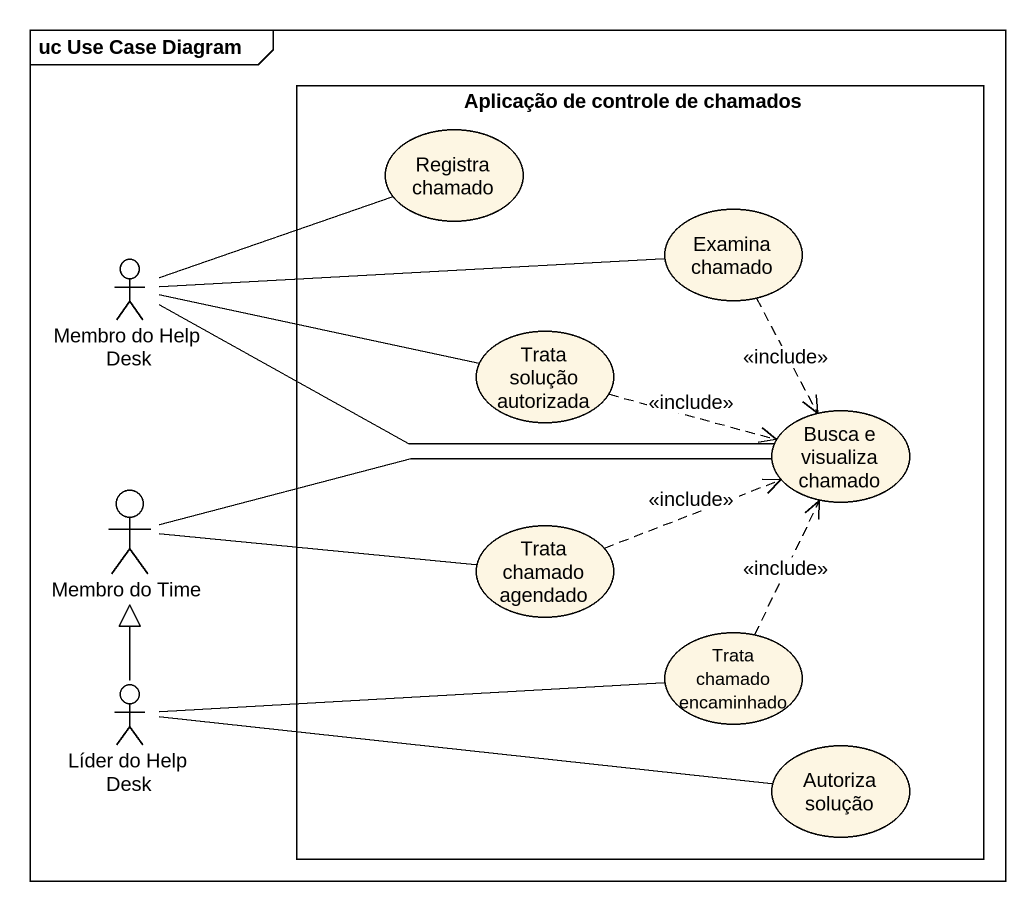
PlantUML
@startuml
mainframe uc Use Case Diagram
rectangle "Aplicação de controle de chamados" as Aplicação_de_controle_de {
  usecase "Registra chamado" as Registra_chamado
  usecase "Examina chamado" as Examina_chamado
  usecase "Trata solução autorizada" as Trata_solução_autorizada
  usecase "Busca e visualiza chamado" as Busca_e_visualiza_chamado
  usecase "Trata chamado agendado" as Trata_chamado_agendado
  usecase "Trata chamado encaminhado" as Trata_chamado_encaminhado
  usecase "Autoriza solução" as Autoriza_solução
}
actor "Membro do Help Desk" as Membro_do_Help_Desk
actor "Membro do Time" as Membro_do_Time
actor "Líder do Help Desk" as Líder_do_Help_Desk
Membro_do_Help_Desk -right- Registra_chamado
Membro_do_Help_Desk -right- Examina_chamado
Membro_do_Help_Desk -right- Trata_solução_autorizada
Membro_do_Help_Desk -right- Busca_e_visualiza_chamado
Examina_chamado ..> Busca_e_visualiza_chamado : <<include>>
Trata_solução_autorizada .right.> Busca_e_visualiza_chamado : <<include>>
Membro_do_Time -right- Busca_e_visualiza_chamado
Membro_do_Time -right- Trata_chamado_agendado
Trata_chamado_agendado .right.> Busca_e_visualiza_chamado : <<include>>
Líder_do_Help_Desk -up-|> Membro_do_Time
Líder_do_Help_Desk -right- Trata_chamado_encaminhado
Líder_do_Help_Desk -right- Autoriza_solução
Trata_chamado_encaminhado .up.> Busca_e_visualiza_chamado : <<include>>
@enduml
